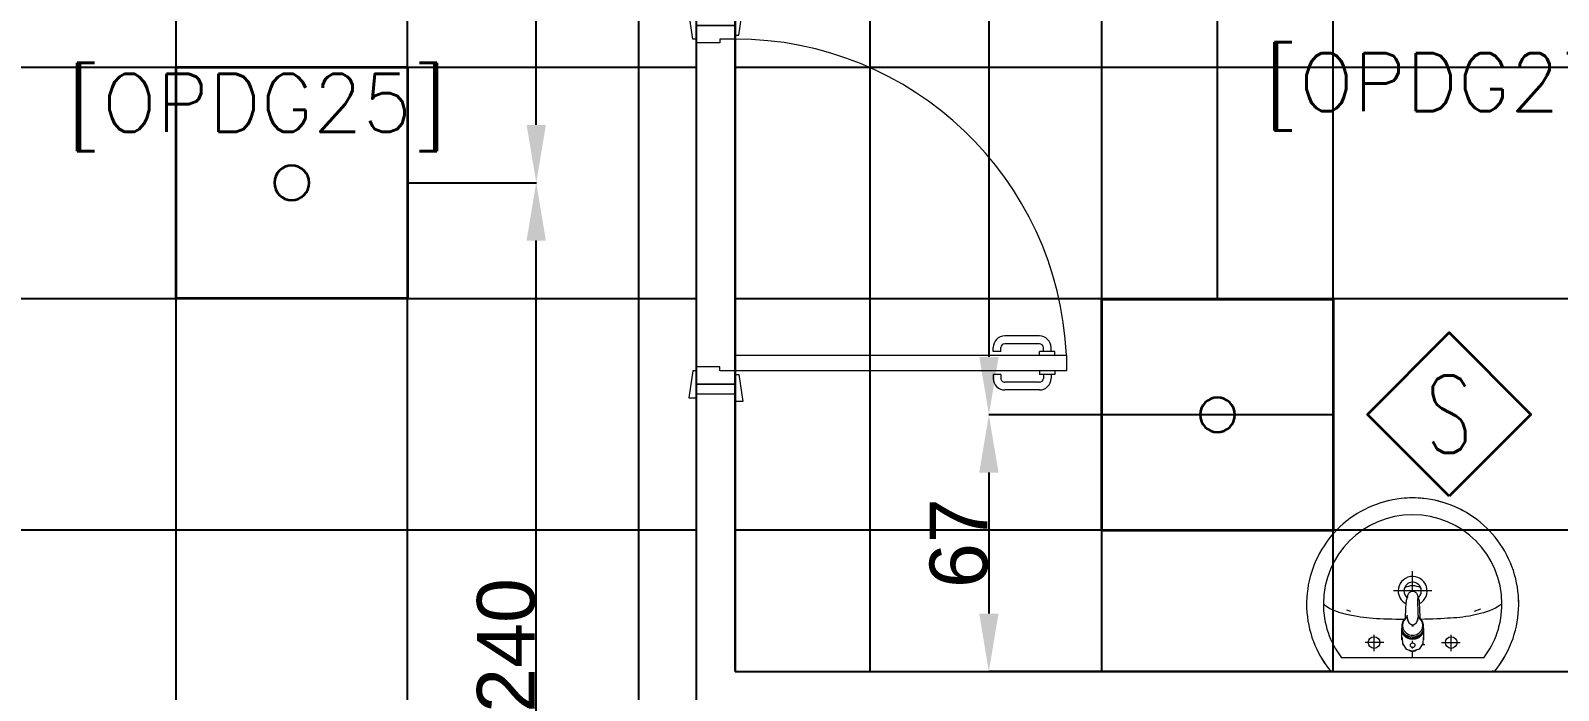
# Model space of a CAD drawing. Header units: inches. Extents: x -12418 to 57169, y -29325 to 19878.
# Drawn here: x 29623 to 33584, y -7017 to -5305 of the extents above; entities that cross this region are included whole.
import ezdxf
from ezdxf.enums import TextEntityAlignment as Align

# ---------------------------------------------------------------- set-up
doc = ezdxf.new("R2010")
doc.units = ezdxf.units.IN
doc.header["$LTSCALE"] = 25
doc.header["$MEASUREMENT"] = 0
doc.header["$PDMODE"] = 3
doc.layers.get('0').update_dxf_attribs({"color": 8})
doc.layers.get('Defpoints').update_dxf_attribs({"color": 8})
for name, color, linetype, lineweight in [('00-Ground Floor$0$72_EGR_BASE_TEXT', 252, 'Continuous', 5), ('00-Ground Floor$0$LOADING', 253, 'Continuous', 5), ('00-Ground Floor$0$P-SANR-FIXT', 6, 'Continuous', 18), ('00-Ground Floor$0$P-SANR-FIXT-1', 6, 'Continuous', 13), ('00-Ground Floor$0$Walls', 251, 'Continuous', 5), ('00-Ground Floor$0$Wooden Joinery', 251, 'Continuous', 5), ('E-DIM', 6, 'Continuous', 18), ('E-LITE-CIRC-NUMB', 6, 'Continuous', 25), ('E-LITE-CLNG', 150, 'Continuous', 35), ('E-LITE-CTRL', 6, 'Continuous', 25), ('F-ALRM-CLNG @ 100', 33, 'Continuous', 35)]:
    doc.layers.add(name, color=color, linetype=linetype, lineweight=lineweight)
doc.layers.add('00-Ground Floor$0$False Ceiling', color=251, linetype='Continuous')
doc.styles.add('00-Ground Floor$0$SIMPLEX', font='SIMPLEX.shx', dxfattribs={"height": 150})
doc.styles.add('DC_Simplex', font='SIMPLEX.shx', dxfattribs={"width": 0.7})
doc.styles.get("Standard").update_dxf_attribs({"font": 'arial.ttf'})
doc.dimstyles.get("Standard").update_dxf_attribs({"dimtxt": 150, "dimasz": 150, "dimexe": 0.18, "dimexo": 0.0625, "dimgap": 1, "dimtad": 1, "dimdec": 0, "dimlfac": 0.1, "dimzin": 0, "dimdsep": 46, "dimtxsty": 'Standard', "dimcen": 0.09, "dimclrd": 256, "dimclrt": 7, "dimadec": 0, "dimazin": 0, "dimtfac": 1, "dimtdec": 0, "dimtofl": 0, "dimtmove": 0, "dimatfit": 3, "dimfxl": 1, "dimtolj": 1, "dimtzin": 0, "dimarcsym": 0})

# ---------------------------------------------------------------- blocks, each defined once
blk = doc.blocks.new('00-Ground Floor$0$A$C72370EFE')
at = {"layer": '00-Ground Floor$0$Wooden Joinery'}
for p, q in [((-0.01, -0.03), (-0.01, -0.07)), ((0, -0.03), (-0.01, -0.03)), ((0.04, -0.03), (0.05, -0.03)), ((0.05, -0.03), (0.05, -0.07)), ((-0.05, -0.07), (-0.05, -0.16)), ((-0.03, -0.07), (-0.03, -0.16)), ((-0.01, -0.04), (-0.02, -0.04)), ((-0.01, -0.06), (-0.02, -0.06)), ((0, -0.07), (-0.01, -0.07)), ((0.04, -0.07), (0.05, -0.07)), ((0.05, -0.04), (0.06, -0.04)), ((0.05, -0.06), (0.06, -0.06)), ((0.07, -0.07), (0.07, -0.16)), ((0.09, -0.07), (0.09, -0.16)), ((-0.01, -0.17), (-0.02, -0.17)), ((-0.01, -0.19), (-0.02, -0.19)), ((-0.01, -0.17), (-0.01, -0.19)), ((0.05, -0.17), (0.06, -0.17)), ((0.05, -0.17), (0.05, -0.19)), ((0.05, -0.19), (0.06, -0.19))]:
    blk.add_line(p, q, dxfattribs=at)
for centre, radius, start, end in [((-0.02, -0.07), 0.03, 90, 180), ((-0.02, -0.07), 0.01, 90, 180), ((0.06, -0.07), 0.03, 0, 90), ((0.06, -0.07), 0.01, 0, 90), ((-0.02, -0.16), 0.03, 180, 270), ((-0.02, -0.16), 0.01, 180, 270), ((0.06, -0.16), 0.01, 270, 0), ((0.06, -0.16), 0.03, 270, 0)]:
    blk.add_arc(centre, radius, start, end, dxfattribs=at)
blk = doc.blocks.new('00-Ground Floor$0$A$C5DAD61B4')
at = {"layer": '00-Ground Floor$0$Wooden Joinery'}
for points in [[(80, 959.1), (80, 969.1), (10, 979.1), (10, 959.1)], [(940, 959.1), (940, 969.1), (1010, 979.1), (1010, 959.1)], [(70, 859.1), (70, 849.1), (0, 839.1), (0, 859.1)], [(120, 859.1), (120, 0), (80, 0), (80, 859.1)], [(950, 859.1), (950, 849.1), (1020, 839.1), (1020, 859.1)]]:
    blk.add_lwpolyline(points, close=True, dxfattribs=at)
for points in [[(45, 859.1), (45, 959.1), (20, 959.1), (20, 859.1), (45, 859.1)], [(45, 859.1), (80, 859.1), (80, 899.1), (90, 899.1), (90, 959.1), (45, 959.1), (45, 859.1)], [(975, 859.1), (940, 859.1), (940, 899.1), (930, 899.1), (930, 959.1), (975, 959.1), (975, 859.1)], [(975, 859.1), (975, 959.1), (1000, 959.1), (1000, 859.1), (975, 859.1)]]:
    blk.add_lwpolyline(points, dxfattribs=at)
blk.add_arc((80, 859.1), 860, 272.666, 0, dxfattribs=at)
at = {"layer": '00-Ground Floor$0$Wooden Joinery', "xscale": 999.9999999998854, "yscale": 999.9999999998854, "zscale": 999.9999999998854, "rotation": 180}
blk.add_blockref('00-Ground Floor$0$A$C72370EFE', (120, 0), dxfattribs=at)
blk = doc.blocks.new('00-Ground Floor$0$FP_138-161_A_00_GFL_-0_080_Einreichung_Grundrisse_100')
at = {"layer": '00-Ground Floor$0$P-SANR-FIXT'}
blk.add_line((-0.0044, -0.0019), (-0.0045, -0.0021), dxfattribs=at)
at = {"layer": '00-Ground Floor$0$P-SANR-FIXT', "flags": 128}
blk.add_lwpolyline([(-0.0057, -0.0037), (-0.0058, -0.0039), (-0.006, -0.004)], dxfattribs=at)
blk = doc.blocks.new('00-Ground Floor$0$FP_139-161_A_00_GFL_-0_080_Einreichung_Grundrisse_100')
at = {"layer": '00-Ground Floor$0$P-SANR-FIXT'}
blk.add_line((0.0045, -0.0022), (0.0044, -0.002), dxfattribs=at)
at = {"layer": '00-Ground Floor$0$P-SANR-FIXT', "flags": 128}
blk.add_lwpolyline([(0.006, -0.004), (0.0059, -0.0039), (0.0057, -0.0038)], dxfattribs=at)
blk = doc.blocks.new('00-Ground Floor$0$IS_Ceraplus_B8204_BIM_BG _1_ - B8204AA - CERAPLUS single lever basin mixer with pop-up waste-V137-161_A_00_GFL_-0_080_Einreichung_Grundrisse_100')
at = {"layer": '00-Ground Floor$0$P-SANR-FIXT-1'}
h = blk.add_hatch(dxfattribs=at)
h.set_pattern_fill('FP_26', color=256, style=0, pattern_type=2)
h.set_pattern_definition([(225, (0.009, 0), (0.010607, -0.010607), []), (315, (0.009, 0), (0.010607, 0.010607), [])])
h.paths.add_polyline_path([(0.0056, -0.002), (0.0058, -0.0024), (0.0058, -0.0021)])
h.paths.add_polyline_path([(0.007, -0.0039), (0.0088, -0.0045), (0.0084, -0.0043)])
at = {"layer": '00-Ground Floor$0$LOADING'}
for p, q in [((-0.028, 0), (-0.028, -0.0281)), ((-0.0274, -0.0337), (-0.0271, -0.0392)), ((-0.0262, -0.0282), (-0.0263, -0.0287)), ((0.0263, -0.0287), (0.0262, -0.0282)), ((0.0262, -0.0293), (0.0263, -0.0287)), ((0.0271, -0.0392), (0.0274, -0.0337)), ((0.028, -0.0281), (0.028, 0)), ((-0.0137, -0.0512), (-0.0129, -0.0517)), ((0.0124, -0.052), (0.0133, -0.0515)), ((0.014, -0.0647), (0.0133, -0.1077)), ((0.0185, -0.0618), (0.019, -0.0539)), ((0.019, -0.0539), (0.0188, -0.0561))]:
    blk.add_line(p, q, dxfattribs=at)
at = {"layer": '00-Ground Floor$0$LOADING', "flags": 128}
for points in [[(-0.0272, -0.0069), (-0.0266, 0.009), (-0.0165, 0.0236), (0, 0.0291)], [(0.0272, -0.0069), (0.0266, 0.009), (0.0165, 0.0236), (0, 0.0291)], [(-0.0271, -0.0393), (-0.027, -0.0403), (-0.0269, -0.0414), (-0.0267, -0.0424), (-0.0265, -0.0434), (-0.0262, -0.0444), (-0.0259, -0.0454), (-0.0255, -0.0464), (-0.0252, -0.0474), (-0.0247, -0.0484), (-0.0243, -0.0493), (-0.0238, -0.0502), (-0.0232, -0.0511), (-0.0226, -0.052), (-0.022, -0.0529), (-0.0214, -0.0537), (-0.0207, -0.0545), (-0.0199, -0.0553), (-0.0192, -0.0561), (-0.0184, -0.0568), (-0.0176, -0.0575), (-0.0173, -0.0577)], [(-0.0176, -0.0568), (-0.0224, -0.0513), (-0.0254, -0.0448), (-0.0264, -0.0376), (-0.0253, -0.0305), (-0.0222, -0.024), (-0.0172, -0.0186), (-0.0109, -0.0147), (-0.0037, -0.0127), (0.0037, -0.0127), (0.0109, -0.0147), (0.0172, -0.0186), (0.0222, -0.024), (0.0253, -0.0305), (0.0264, -0.0376), (0.0254, -0.0448), (0.0224, -0.0513), (0.0176, -0.0568)], [(0.0173, -0.0577), (0.0181, -0.057), (0.0189, -0.0563), (0.0197, -0.0556), (0.0204, -0.0548), (0.0211, -0.054), (0.0218, -0.0532), (0.0224, -0.0523), (0.023, -0.0514), (0.0236, -0.0505), (0.0241, -0.0496), (0.0246, -0.0487), (0.025, -0.0477), (0.0254, -0.0467), (0.0258, -0.0458), (0.0261, -0.0448), (0.0264, -0.0437), (0.0266, -0.0427), (0.0268, -0.0417), (0.027, -0.0407), (0.0271, -0.0396), (0.0271, -0.0393)], [(-0.019, -0.0539), (-0.0185, -0.0615), (-0.0185, -0.0618)], [(-0.0181, -0.0728), (-0.0177, -0.083), (-0.0172, -0.0938)], [(-0.0162, -0.0579), (-0.0156, -0.058), (-0.0151, -0.0581), (-0.0146, -0.0583), (-0.0142, -0.0586), (-0.0139, -0.0588), (-0.0138, -0.0591)], [(-0.0138, -0.0591), (-0.0139, -0.0612), (-0.014, -0.0633)], [(0.0138, -0.0591), (0.0139, -0.0588), (0.0142, -0.0586), (0.0146, -0.0583), (0.0151, -0.0581), (0.0156, -0.058), (0.0162, -0.0579)], [(0.014, -0.0633), (0.0139, -0.0612), (0.0138, -0.0591)], [(0.0171, -0.0578), (0.0174, -0.0575), (0.0176, -0.0568)], [(0.0172, -0.0938), (0.0177, -0.083), (0.0181, -0.0728)], [(0.0184, -0.0651), (0.0184, -0.0652), (0.0184, -0.0652), (0.0184, -0.0652), (0.0184, -0.0654), (0.0184, -0.0655)], [(-0.0129, -0.1142), (-0.0124, -0.1161), (-0.0118, -0.1179), (-0.0109, -0.1197), (-0.0098, -0.1214), (-0.0084, -0.123), (-0.0067, -0.1244), (-0.0047, -0.1255), (-0.0025, -0.1263), (0, -0.1266)], [(0, -0.1266), (0.0025, -0.1263), (0.0047, -0.1255), (0.0067, -0.1244), (0.0084, -0.123), (0.0098, -0.1214), (0.0109, -0.1197), (0.0118, -0.1179), (0.0124, -0.1161), (0.0129, -0.1142)]]:
    blk.add_lwpolyline(points, dxfattribs=at)
at = {"layer": '00-Ground Floor$0$LOADING'}
for centre, radius, start, end in [((0, 0.0135), 0.00603, 0, 180), ((0, 0.0135), 0.00603, 180, 0), ((-0.009, 0), 0.005, 300, 315), ((0.009, 0), 0.005, 225, 240)]:
    blk.add_arc(centre, radius, start, end, dxfattribs=at)
for centre, major_axis, start_param, end_param in [((0, -0.0281), (-0.028, 0), 4.712389, 6.47291), ((0, -0.0321), (0.0275, 0), 3.141823, 3.202701), ((0, -0.0321), (0.0275, 0), 3.239313, 3.439417), ((0, -0.0281), (0.028, 0), 3.371221, 3.483334), ((0, -0.0287), (0.0267, 0), 1.570796, 3.036556), ((0, -0.0287), (0.0263, 0), 2.625648, 2.791756), ((0, -0.0287), (-0.0263, 0), 4.712389, 5.759587), ((0, -0.0281), (0.028, 0), 6.093357, 7.853982), ((0, -0.0287), (0.0267, 0), 0.105099, 1.570796), ((0, -0.0287), (0.0262, 0), 0.523599, 1.570796), ((0, -0.0287), (0.0262, 0), 0.349919, 0.515945), ((0, -0.0287), (0.0267, 0), 6.059374, 6.108652), ((0, -0.0321), (0.0275, 0), 5.985527, 6.185455), ((0, -0.0281), (0.028, 0), 5.94107, 6.05344), ((0, -0.0321), (0.0275, 0), 6.222066, 6.282955), ((0, -0.0312), (0.0248, 0), 4.111947, 4.191073), ((0, -0.0281), (0.028, 0), 4.202431, 4.259552), ((0, -0.0287), (0.0263, 0), 4.169225, 4.2325), ((0, -0.0281), (0.028, 0), 5.172057, 5.222265)]:
    blk.add_ellipse(centre, major_axis=major_axis, ratio=0.961262, start_param=start_param, end_param=end_param, dxfattribs=at)
for points, knots in [([(-0.0215, -0.0162), (-0.0216, -0.0163), (-0.0219, -0.0167), (-0.0227, -0.0177), (-0.0238, -0.0192), (-0.0249, -0.0211), (-0.0258, -0.0231), (-0.0266, -0.0253), (-0.0273, -0.0282), (-0.0275, -0.0305), (-0.0275, -0.0321)], [0.7859035, 0.7859035, 0.7859035, 0.7859035, 0.7916667, 0.8055556, 0.8333333, 0.8611111, 0.8888889, 0.9166667, 0.9444444, 1, 1, 1, 1]), ([(0.021, -0.0157), (0.0208, -0.0154), (0.0203, -0.0149), (0.0192, -0.0139), (0.0177, -0.0127), (0.0161, -0.0117), (0.0148, -0.0109), (0.0138, -0.0104), (0.0127, -0.0099), (0.0113, -0.0093), (0.0087, -0.0084), (0.0048, -0.0075), (0, -0.0071), (-0.0048, -0.0075), (-0.0087, -0.0084), (-0.0113, -0.0093), (-0.0127, -0.0099), (-0.0138, -0.0104), (-0.0148, -0.0109), (-0.0161, -0.0117), (-0.0177, -0.0127), (-0.0191, -0.0139), (-0.0202, -0.0149), (-0.0208, -0.0154), (-0.021, -0.0157)], [0.2222222, 0.2222222, 0.2222222, 0.2222222, 0.2361111, 0.25, 0.2777778, 0.3055556, 0.3194444, 0.3333333, 0.3472222, 0.3611111, 0.3888889, 0.4444444, 0.5, 0.5555556, 0.6111111, 0.6388889, 0.6527778, 0.6666667, 0.6805556, 0.6944444, 0.7222222, 0.75, 0.7638889, 0.7777778, 0.7777778, 0.7777778, 0.7777778]), ([(0, -0.0378), (-0.0005, -0.038), (-0.0012, -0.0384), (-0.0021, -0.0389), (-0.0028, -0.0393), (-0.0035, -0.0397), (-0.0042, -0.04), (-0.0049, -0.0405), (-0.0055, -0.0409), (-0.0061, -0.0414), (-0.0067, -0.0419), (-0.0072, -0.0424), (-0.0078, -0.0429), (-0.0083, -0.0435), (-0.0088, -0.0441), (-0.0092, -0.0446), (-0.0096, -0.0452), (-0.01, -0.0459), (-0.0103, -0.0466), (-0.0105, -0.0472), (-0.0107, -0.0477), (-0.0108, -0.0481), (-0.0109, -0.0484), (-0.0111, -0.0489), (-0.0114, -0.0497), (-0.0118, -0.0509), (-0.0122, -0.0521), (-0.0124, -0.053), (-0.0126, -0.0537), (-0.0128, -0.0544), (-0.0129, -0.0552), (-0.0131, -0.0559), (-0.0132, -0.0566), (-0.0134, -0.0572), (-0.0136, -0.0581), (-0.0137, -0.0587), (-0.0138, -0.0591)], [0, 0, 0, 0, 0.055556, 0.083333, 0.111111, 0.138889, 0.166667, 0.194444, 0.222222, 0.25, 0.277778, 0.305556, 0.333333, 0.361111, 0.388889, 0.416667, 0.444444, 0.472222, 0.5, 0.527778, 0.541667, 0.555556, 0.569444, 0.583333, 0.611111, 0.666667, 0.722222, 0.75, 0.777778, 0.805556, 0.833333, 0.861111, 0.888889, 0.916667, 0.944444, 1, 1, 1, 1]), ([(0, -0.0357), (-0.0006, -0.0357), (-0.0013, -0.0357), (-0.002, -0.0357), (-0.0022, -0.0357)], [0, 0, 0, 0, 0.1, 0.1298359, 0.1298359, 0.1298359, 0.1298359]), ([(0.0022, -0.0357), (0.002, -0.0357), (0.0013, -0.0357), (0.0006, -0.0357), (0, -0.0357)], [0.8701578, 0.8701578, 0.8701578, 0.8701578, 0.9, 1, 1, 1, 1]), ([(0.0138, -0.0591), (0.0137, -0.0587), (0.0136, -0.0581), (0.0134, -0.0572), (0.0132, -0.0566), (0.0131, -0.0559), (0.0129, -0.0552), (0.0128, -0.0544), (0.0126, -0.0537), (0.0124, -0.053), (0.0122, -0.0521), (0.0118, -0.0509), (0.0114, -0.0497), (0.0111, -0.0489), (0.0109, -0.0484), (0.0108, -0.0481), (0.0107, -0.0477), (0.0105, -0.0472), (0.0103, -0.0466), (0.01, -0.0459), (0.0096, -0.0452), (0.0092, -0.0446), (0.0088, -0.0441), (0.0083, -0.0435), (0.0078, -0.0429), (0.0072, -0.0424), (0.0067, -0.0419), (0.0061, -0.0414), (0.0055, -0.0409), (0.0049, -0.0405), (0.0042, -0.04), (0.0035, -0.0397), (0.0028, -0.0393), (0.0021, -0.0389), (0.0012, -0.0384), (0.0005, -0.038), (0, -0.0378)], [0, 0, 0, 0, 0.055556, 0.083333, 0.111111, 0.138889, 0.166667, 0.194444, 0.222222, 0.25, 0.277778, 0.333333, 0.388889, 0.416667, 0.430556, 0.444444, 0.458333, 0.472222, 0.5, 0.527778, 0.555556, 0.583333, 0.611111, 0.638889, 0.666667, 0.694444, 0.722222, 0.75, 0.777778, 0.805556, 0.833333, 0.861111, 0.888889, 0.916667, 0.944444, 1, 1, 1, 1]), ([(0.0275, -0.0321), (0.0275, -0.0305), (0.0273, -0.0282), (0.0266, -0.0253), (0.0258, -0.0231), (0.0249, -0.0211), (0.0238, -0.0192), (0.0227, -0.0177), (0.0219, -0.0167), (0.0216, -0.0163), (0.0215, -0.0162)], [0, 0, 0, 0, 0.0555556, 0.0833333, 0.1111111, 0.1388889, 0.1666667, 0.1944444, 0.2083333, 0.2142181, 0.2142181, 0.2142181, 0.2142181]), ([(-0.0188, -0.0538), (-0.0188, -0.0547), (-0.0186, -0.0582), (-0.0185, -0.0619), (-0.0184, -0.0646)], [0.6724021, 0.6724021, 0.6724021, 0.6724021, 0.75, 1, 1, 1, 1]), ([(-0.0162, -0.0579), (-0.0162, -0.0578), (-0.0163, -0.0578), (-0.0165, -0.0577), (-0.0166, -0.0575), (-0.0167, -0.0574), (-0.0169, -0.0573), (-0.017, -0.0572), (-0.0172, -0.0571), (-0.0173, -0.057), (-0.0175, -0.0569), (-0.0176, -0.0568)], [0, 0, 0, 0, 0.1, 0.2, 0.3, 0.4, 0.5, 0.6, 0.7, 0.8, 1, 1, 1, 1]), ([(-0.0148, -0.0587), (-0.015, -0.0586), (-0.0159, -0.0583), (-0.0167, -0.058), (-0.0172, -0.0578)], [0.8, 0.8, 0.8, 0.8, 0.85, 1, 1, 1, 1]), ([(0.0141, -0.0613), (0.0141, -0.0611), (0.0143, -0.0608), (0.0145, -0.0604), (0.0148, -0.06), (0.0151, -0.0596), (0.0153, -0.0594), (0.0155, -0.0592), (0.0156, -0.059), (0.0158, -0.0588), (0.016, -0.0587), (0.0163, -0.0585), (0.0165, -0.0583), (0.0166, -0.0582)], [0.3333333, 0.3333333, 0.3333333, 0.3333333, 0.4166667, 0.5, 0.5833333, 0.6666667, 0.7083333, 0.75, 0.7916667, 0.8333333, 0.875, 0.9166667, 1, 1, 1, 1]), ([(0.0176, -0.0568), (0.0175, -0.0569), (0.0173, -0.057), (0.0172, -0.0571), (0.017, -0.0572), (0.0169, -0.0573), (0.0167, -0.0574), (0.0166, -0.0575), (0.0165, -0.0577), (0.0163, -0.0578), (0.0162, -0.0578), (0.0162, -0.0579)], [0, 0, 0, 0, 0.2, 0.3, 0.4, 0.5, 0.6, 0.7, 0.8, 0.9, 1, 1, 1, 1]), ([(0.0184, -0.0646), (0.0185, -0.0619), (0.0186, -0.0582), (0.0188, -0.0547), (0.0188, -0.0538)], [0, 0, 0, 0, 0.25, 0.3275586, 0.3275586, 0.3275586, 0.3275586]), ([(-0.0131, -0.1116), (-0.0132, -0.1115), (-0.0135, -0.1109), (-0.0141, -0.1099), (-0.0147, -0.1086), (-0.0153, -0.1072), (-0.0159, -0.1053), (-0.0167, -0.1021), (-0.0171, -0.0992), (-0.0171, -0.0973)], [0.4856715, 0.4856715, 0.4856715, 0.4856715, 0.5, 0.55, 0.6, 0.65, 0.7, 0.8, 1, 1, 1, 1]), ([(-0.0132, -0.1091), (-0.0132, -0.1096), (-0.0132, -0.1103), (-0.0132, -0.1111), (-0.0132, -0.1115), (-0.0132, -0.1118), (-0.0131, -0.1122), (-0.0131, -0.1125), (-0.0131, -0.1128), (-0.0131, -0.1131), (-0.013, -0.1134), (-0.013, -0.1138), (-0.0129, -0.1141), (-0.0129, -0.1142)], [0.2, 0.2, 0.2, 0.2, 0.4, 0.5, 0.55, 0.6, 0.65, 0.7, 0.75, 0.8, 0.85, 0.9, 1, 1, 1, 1]), ([(0.0129, -0.1142), (0.0129, -0.1141), (0.013, -0.1138), (0.013, -0.1134), (0.0131, -0.1131), (0.0131, -0.1128), (0.0131, -0.1125), (0.0131, -0.1122), (0.0132, -0.1118), (0.0132, -0.1115), (0.0132, -0.1111), (0.0132, -0.1103), (0.0132, -0.1096), (0.0132, -0.1091)], [0, 0, 0, 0, 0.1, 0.15, 0.2, 0.25, 0.3, 0.35, 0.4, 0.45, 0.5, 0.6, 0.8, 0.8, 0.8, 0.8]), ([(0.0131, -0.1116), (0.0133, -0.1113), (0.0137, -0.1106), (0.0142, -0.1096), (0.0147, -0.1084), (0.0153, -0.1072), (0.0159, -0.1053), (0.0167, -0.1021), (0.0171, -0.0992), (0.0171, -0.0973)], [-0.5143371, -0.5143371, -0.5143371, -0.5143371, -0.475, -0.4375, -0.4, -0.35, -0.3, -0.2, 0, 0, 0, 0])]:
    blk.add_open_spline(points, degree=3, knots=knots, dxfattribs=at)
for points in [[(-0.0184, -0.0646), (-0.0183, -0.0659), (-0.0182, -0.0684), (-0.0181, -0.0709), (-0.0181, -0.0721)], [(-0.0172, -0.0578), (-0.0171, -0.0578), (-0.0169, -0.058), (-0.0167, -0.0581), (-0.0166, -0.0582)], [(-0.0162, -0.0579), (-0.0162, -0.0579), (-0.0164, -0.0581), (-0.0165, -0.0582), (-0.0166, -0.0583), (-0.0166, -0.0582), (-0.0166, -0.0582)], [(-0.0166, -0.0582), (-0.0163, -0.0585), (-0.0156, -0.059), (-0.0148, -0.0599), (-0.0142, -0.0609), (-0.0139, -0.0617), (-0.0138, -0.0621)], [(-0.014, -0.0633), (-0.014, -0.0633), (-0.014, -0.0633), (-0.014, -0.0633)], [(-0.014, -0.0646), (-0.014, -0.0644), (-0.014, -0.064), (-0.014, -0.0635), (-0.014, -0.0633)], [(0.014, -0.0633), (0.014, -0.0633), (0.014, -0.0633), (0.014, -0.0633)], [(0.014, -0.0633), (0.014, -0.0635), (0.014, -0.064), (0.014, -0.0644), (0.014, -0.0647)], [(0.0172, -0.0578), (0.0168, -0.0579), (0.0158, -0.0583), (0.0147, -0.0587), (0.0141, -0.059)], [(0.0166, -0.0582), (0.0166, -0.0582), (0.0166, -0.0583), (0.0165, -0.0582), (0.0164, -0.0581), (0.0162, -0.0579), (0.0162, -0.0579)], [(0.0166, -0.0582), (0.0167, -0.0582), (0.0168, -0.0581), (0.0169, -0.058), (0.0169, -0.058)], [(0.0169, -0.058), (0.017, -0.0579), (0.0171, -0.0579), (0.0171, -0.0578)], [(0.0181, -0.0721), (0.0181, -0.0709), (0.0182, -0.0684), (0.0183, -0.0659), (0.0184, -0.0646)], [(-0.0172, -0.0938), (-0.0172, -0.0944), (-0.0172, -0.0956), (-0.0171, -0.0967), (-0.0171, -0.0973)], [(0.0171, -0.0973), (0.0171, -0.0967), (0.0172, -0.0956), (0.0172, -0.0944), (0.0172, -0.0938)]]:
    blk.add_open_spline(points, degree=3, dxfattribs=at)
for name in ['00-Ground Floor$0$FP_138-161_A_00_GFL_-0_080_Einreichung_Grundrisse_100', '00-Ground Floor$0$FP_139-161_A_00_GFL_-0_080_Einreichung_Grundrisse_100']:
    blk.add_blockref(name, (0, 0), dxfattribs=at)
blk = doc.blocks.new('00-Ground Floor$0$_100_WB_KER_REN_55x45x18 - _100_WB_KER_REN_55x45x18-V63-161_A_00_GFL_-0_080_Einreichung_Grundrisse_100')
at = {"layer": '00-Ground Floor$0$LOADING'}
for p, q in [((-0.2075, 0.225), (-0.2075, 0.2227)), ((0.2074, 0.225), (-0.2074, 0.225)), ((0.2075, 0.2227), (0.2075, 0.225)), ((-0.1855, 0.1899), (0.1855, 0.1899)), ((-0.1, 0.172), (-0.1, 0.1303)), ((0, 0.1899), (0, 0.1724)), ((0, 0.1656), (0, 0.1628)), ((0.1, 0.172), (0.1, 0.1303)), ((-0.0744, 0.15), (-0.1234, 0.15)), ((-0.0259, 0.155), (-0.0315, 0.155)), ((0, 0.1509), (0, 0.1454)), ((0, 0.1422), (0, 0.1399)), ((0.026, 0.155), (0.0248, 0.155)), ((0.0744, 0.15), (0.1234, 0.15)), ((-0.1763, 0.0637), (-0.1598, 0.0692)), ((0.1605, 0.0691), (0.1707, 0.0656)), ((-0.05, 0.0161), (0.05, 0.0161)), ((0, 0.0168), (0, -0.0348))]:
    blk.add_line(p, q, dxfattribs=at)
at = {"layer": '00-Ground Floor$0$LOADING', "flags": 128}
for points in [[(-0.2121, 0.225), (-0.219, 0.2164), (-0.2254, 0.2075), (-0.2316, 0.1983), (-0.2373, 0.189), (-0.2427, 0.1794), (-0.2476, 0.1696), (-0.2522, 0.1596), (-0.2564, 0.1494), (-0.2602, 0.1391), (-0.2635, 0.1286), (-0.2665, 0.118), (-0.269, 0.1073), (-0.271, 0.0965), (-0.2727, 0.0856), (-0.2739, 0.0747), (-0.2747, 0.0637), (-0.275, 0.0527), (-0.275, 0.05)], [(0.275, 0.05), (0.2748, 0.061), (0.2741, 0.072), (0.273, 0.0829), (0.2715, 0.0938), (0.2695, 0.1046), (0.2671, 0.1154), (0.2643, 0.126), (0.261, 0.1365), (0.2574, 0.1469), (0.2533, 0.1571), (0.2488, 0.1671), (0.2439, 0.177), (0.2387, 0.1866), (0.233, 0.1961), (0.227, 0.2053), (0.2206, 0.2142), (0.2138, 0.2229), (0.2121, 0.225)], [(-0.275, 0.05), (-0.2748, 0.039), (-0.2741, 0.028), (-0.273, 0.0171), (-0.2715, 0.0062), (-0.2695, -0.0046), (-0.2671, -0.0154), (-0.2643, -0.026), (-0.261, -0.0365), (-0.2574, -0.0469), (-0.2533, -0.0571), (-0.2488, -0.0671), (-0.2439, -0.077), (-0.2387, -0.0866), (-0.233, -0.0961), (-0.227, -0.1053), (-0.2206, -0.1142), (-0.2138, -0.1229), (-0.2067, -0.1313), (-0.1993, -0.1395), (-0.1916, -0.1473), (-0.1836, -0.1548), (-0.1752, -0.162), (-0.1666, -0.1688), (-0.1577, -0.1753), (-0.1486, -0.1814), (-0.1392, -0.1872), (-0.1296, -0.1925), (-0.1198, -0.1975), (-0.1098, -0.2021), (-0.0996, -0.2063), (-0.0893, -0.2101), (-0.0788, -0.2135), (-0.0682, -0.2164), (-0.0575, -0.2189), (-0.0467, -0.221), (-0.0359, -0.2227), (-0.0249, -0.2239), (-0.014, -0.2246), (-0.003, -0.225), (0.008, -0.2249), (0.019, -0.2243), (0.03, -0.2234), (0.0409, -0.2219), (0.0517, -0.2201), (0.0625, -0.2178), (0.0731, -0.2151), (0.0837, -0.212), (0.0941, -0.2084), (0.1043, -0.2044), (0.1144, -0.2001), (0.1243, -0.1953), (0.1341, -0.1901), (0.1436, -0.1846), (0.1528, -0.1786), (0.1618, -0.1723), (0.1706, -0.1657), (0.1791, -0.1587), (0.1873, -0.1514), (0.1952, -0.1437), (0.2028, -0.1358), (0.21, -0.1275), (0.217, -0.119), (0.2236, -0.1101), (0.2298, -0.1011), (0.2356, -0.0918), (0.2411, -0.0822), (0.2462, -0.0725), (0.2509, -0.0625), (0.2552, -0.0524), (0.2591, -0.0421), (0.2626, -0.0317), (0.2656, -0.0211), (0.2683, -0.0104), (0.2705, 0.0003), (0.2722, 0.0112), (0.2736, 0.0221), (0.2745, 0.0331), (0.2749, 0.0441), (0.275, 0.05)]]:
    blk.add_lwpolyline(points, dxfattribs=at)
at = {"layer": '00-Ground Floor$0$LOADING'}
for centre in [(-0.1, 0.15), (0.1, 0.15)]:
    blk.add_circle(centre, 0.015, dxfattribs=at)
for centre, radius, start, end in [((0, 0.05), 0.275, 145.9324, 150.3591), ((0, 0.05), 0.275, 140.4788, 141.2381), ((0, 0.05), 0.275, 38.7619, 39.5212), ((0, 0.05), 0.275, 29.6409, 34.0676), ((0, 0.05), 0.2315, 142.8209, 180), ((0, 0.155), 0.0175, 54.0899, 125.9101), ((0, 0.155), 0.0175, 68.869, 83.8798), ((0, 0.05), 0.2315, 0, 37.1791), ((0, 0.155), 0.0175, 251.9463, 258.2346), ((0, 0.05), 0.275, 180, 183.6225), ((0, 0.05), 0.2315, 180, 0), ((0, 0.0161), 0.0375, 117.1305, 0), ((0, 0.0161), 0.0375, 0, 61.4146), ((0, 0.0161), 0.0225, 129.5025, 0), ((0, 0.0161), 0.0225, 180, 193.3417), ((0, 0.0161), 0.0225, 197.0466, 201.508), ((0, 0.0161), 0.0225, 156.725, 162.0134), ((0, 0.05), 0.047, 243.4433, 296.5567), ((0, 0.0161), 0.0225, 138.0808, 143.3939), ((0, 0.0161), 0.0225, 0, 51.4286), ((0, 0.0161), 0.0225, 36.616, 41.9265), ((0, 0.0161), 0.0225, 17.9887, 23.276), ((0, 0.0161), 0.0225, 338.492, 342.9534), ((0, 0.0161), 0.0225, 346.6583, 0), ((0, 0.05), 0.275, 307.6689, 312), ((0, 0.05), 0.275, 240, 245.6589), ((0, 0.05), 0.275, 252, 257.5535), ((0, 0.05), 0.275, 264, 276), ((0, 0.05), 0.275, 282.9241, 288)]:
    blk.add_arc(centre, radius, start, end, dxfattribs=at)
for points, knots in [([(-0.2074, 0.225), (-0.2078, 0.225), (-0.2086, 0.225), (-0.2095, 0.225), (-0.2102, 0.225), (-0.2106, 0.225), (-0.2109, 0.225), (-0.2111, 0.225), (-0.2114, 0.225), (-0.2116, 0.225), (-0.2118, 0.225), (-0.2119, 0.225), (-0.2119, 0.225)], [-1, -1, -1, -1, -0.8333333, -0.6666667, -0.5833333, -0.5, -0.4583333, -0.4166667, -0.3333333, -0.2916667, -0.25, -0.1666667, -0.1666667, -0.1666667, -0.1666667]), ([(0.2119, 0.225), (0.2119, 0.225), (0.2118, 0.225), (0.2116, 0.225), (0.2114, 0.225), (0.2111, 0.225), (0.2109, 0.225), (0.2106, 0.225), (0.2102, 0.225), (0.2095, 0.225), (0.2086, 0.225), (0.2078, 0.225), (0.2074, 0.225)], [-0.8333333, -0.8333333, -0.8333333, -0.8333333, -0.75, -0.7083333, -0.6666667, -0.5833333, -0.5416667, -0.5, -0.4166667, -0.3333333, -0.1666667, 0, 0, 0, 0]), ([(-0.0037, 0.1721), (-0.0046, 0.1719), (-0.0064, 0.1714), (-0.0081, 0.1705), (-0.009, 0.17)], [0.5653198, 0.5653198, 0.5653198, 0.5653198, 0.6111111, 0.6666667, 0.6666667, 0.6666667, 0.6666667]), ([(0.009, 0.17), (0.0086, 0.1703), (0.0077, 0.1708), (0.0059, 0.1715), (0.0046, 0.1719), (0.0037, 0.1721)], [0.3333333, 0.3333333, 0.3333333, 0.3333333, 0.3611111, 0.3888889, 0.4346482, 0.4346482, 0.4346482, 0.4346482]), ([(-0.2294, 0.0509), (-0.2103, 0.066), (-0.1431, 0.0839), (-0.1084, 0.0863), (-0.0496, 0.0893), (-0.0206, 0.0899)], [0.0392191, 0.0392191, 0.0392191, 0.0392191, 0.1715289, 0.4228457, 0.6475389, 0.6475389, 0.6475389, 0.6475389]), ([(0.0209, 0.0903), (0.0512, 0.0901), (0.1113, 0.0879), (0.1514, 0.0828), (0.2115, 0.0665), (0.2292, 0.052)], [0.7533082, 0.7533082, 0.7533082, 0.7533082, 0.9865548, 1.235629, 1.3638988, 1.3638988, 1.3638988, 1.3638988]), ([(-0.0141, 0.0337), (-0.0162, 0.0319), (-0.0207, 0.0267), (-0.0225, 0.02), (-0.0225, 0.0161)], [0.7144203, 0.7144203, 0.7144203, 0.7144203, 0.8333333, 1, 1, 1, 1]), ([(0.0225, 0.0161), (0.0225, 0.0187), (0.0216, 0.0239), (0.0182, 0.0298), (0.0152, 0.0327), (0.0141, 0.0337)], [0, 0, 0, 0, 0.1111111, 0.2222222, 0.285568, 0.285568, 0.285568, 0.285568])]:
    blk.add_open_spline(points, degree=3, knots=knots, dxfattribs=at)
for points in [[(-0.2075, 0.2227), (-0.2075, 0.2231), (-0.2075, 0.2235), (-0.2075, 0.2239)], [(0.2075, 0.2239), (0.2075, 0.2235), (0.2075, 0.2231), (0.2075, 0.2227)], [(-0.1852, 0.1899), (-0.1853, 0.1899), (-0.1854, 0.1899), (-0.1855, 0.1899)], [(-0.0009, 0.1725), (-0.0013, 0.1725), (-0.0018, 0.1724), (-0.0022, 0.1724)], [(0.0022, 0.1724), (0.0018, 0.1724), (0.0013, 0.1725), (0.0009, 0.1725)], [(0.1855, 0.1899), (0.1854, 0.1899), (0.1853, 0.1899), (0.1852, 0.1899)], [(-0.0225, 0.0161), (-0.0225, 0.0147), (-0.0222, 0.012), (-0.0215, 0.0093), (-0.021, 0.008)], [(0.021, 0.008), (0.0215, 0.0093), (0.0222, 0.012), (0.0225, 0.0147), (0.0225, 0.0161)]]:
    blk.add_open_spline(points, degree=3, dxfattribs=at)
at = {"layer": '00-Ground Floor$0$LOADING', "xscale": -1, "rotation": 5.088887490341627e-12}
blk.add_blockref('00-Ground Floor$0$IS_Ceraplus_B8204_BIM_BG _1_ - B8204AA - CERAPLUS single lever basin mixer with pop-up waste-V137-161_A_00_GFL_-0_080_Einreichung_Grundrisse_100', (0, 0.1434), dxfattribs=at)
blk = doc.blocks.new('00-Ground Floor$0$A$Ce9e1c4c3')
at = {"layer": '00-Ground Floor$0$False Ceiling', "color": 254}
for p, q in [((-68550.5, -2847.4, 0), (-68550.5, -6967.4, 0)), ((-68650.5, -13467.4, 0), (-68650.5, -2875.8, 0)), ((-68550.5, -6967.4, 0), (-64050.5, -6967.4, 0))]:
    blk.add_line(p, q, dxfattribs=at)
at = {"layer": '00-Ground Floor$0$False Ceiling', "color": 254, "linetype": 'Continuous'}
for p, q in [((-68200, -6967.4), (-68200, -2847.4)), ((-67600, -6967.4), (-67600, -2847.4)), ((-67000, -6967.4), (-67000, -2847.4)), ((-70000, -13467.4), (-70000, -2875.8)), ((-69400, -13467.4), (-69400, -2875.8)), ((-68800, -13467.4), (-68800, -2875.8)), ((-76050.5, -5400), (-68650.5, -5400)), ((-68550.5, -5400), (-64050.5, -5400)), ((-76050.5, -6000), (-68650.5, -6000)), ((-68550.5, -6000), (-64050.5, -6000)), ((-70450.5, -6600), (-68650.5, -6600)), ((-68550.5, -6600), (-64050.5, -6600))]:
    blk.add_line(p, q, dxfattribs=at)
blk = doc.blocks.new('00-Ground Floor')
at = {"layer": '00-Ground Floor$0$Walls'}
for p, q in [((31349.5, -6247.4, 0), (31449.5, -6247.4, 0)), ((31349.5, -8867.4, 0), (31349.5, -6247.4, 0)), ((31449.5, -6967.4, 0), (31449.5, -6247.4, 0)), ((35949.5, -6967.4, 0), (31449.5, -6967.4, 0))]:
    blk.add_line(p, q, dxfattribs=at)
at = {"layer": '00-Ground Floor$0$False Ceiling', "color": 254}
blk.add_blockref('00-Ground Floor$0$A$Ce9e1c4c3', (100000, 0), dxfattribs=at)
at = {"layer": '00-Ground Floor$0$LOADING', "xscale": 1000, "yscale": 1000, "zscale": 1000, "rotation": 180}
blk.add_blockref('00-Ground Floor$0$_100_WB_KER_REN_55x45x18 - _100_WB_KER_REN_55x45x18-V63-161_A_00_GFL_-0_080_Einreichung_Grundrisse_100', (33206.1, -6742.4, 0), dxfattribs=at)
at = {"layer": '00-Ground Floor$0$Wooden Joinery', "rotation": 89.99999999999999}
blk.add_blockref('00-Ground Floor$0$A$C5DAD61B4', (32308.6, -6267.4, 0), dxfattribs=at)
at = {"layer": '00-Ground Floor$0$72_EGR_BASE_TEXT', "char_height": 150, "attachment_point": 2, "style": '00-Ground Floor$0$SIMPLEX'}
for s, insert in [('[OPDG27]', (33313.7, -5364.1, 0)), ('[OPDG25]', (30210.2, -5417.8, 0))]:
    blk.add_mtext(s, dxfattribs=dict(at, insert=insert))
blk = doc.blocks.new('*U13')
blk.add_lwpolyline([(-300, 300), (-300, -300), (300, -300), (300, 300)], close=True)
blk.add_circle((0, 0), 45)
at = {"layer": 'E-LITE-CIRC-NUMB', "style": 'DC_Simplex', "width": 0.7, "flags": 8}
blk.add_attdef('CIRCUIT', text='', height=200, rotation=0, dxfattribs=at).set_placement((-473.9, 300), align=Align.RIGHT)
at = {"layer": 'E-LITE-CTRL', "style": 'DC_Simplex', "width": 0.7, "flags": 8}
blk.add_attdef('CONTROL', (1118.9, -935), '', height=200, rotation=360, dxfattribs=at)
blk = doc.blocks.new('A$C5CF53093')
blk.add_lwpolyline([(0, -212.1), (-212.1, 0), (0, 212.1), (212.1, 0)], close=True)
blk = doc.blocks.new('*U207')
at = {"xscale": 0.01, "yscale": 0.01, "zscale": 0.01}
blk.add_blockref('A$C5CF53093', (0.007, -0.007), dxfattribs=at)
at = {"color": 6, "style": 'DC_Simplex', "width": 0.7, "flags": 8}
blk.add_attdef('TYPE', text='', height=2, rotation=360, dxfattribs=at).set_placement((0, 0), align=Align.MIDDLE_CENTER)
blk = doc.blocks.new('*D308')
at = {"layer": 'Defpoints', "color": 0, "transparency": 16777216}
for p in [(30600, -5700), (30933.9, -5700), (30600, -8100)]:
    blk.add_point(p, dxfattribs=at)
at = {"layer": 'E-DIM', "color": 0, "lineweight": -2, "transparency": 16777216}
for p, q in [((30600.1, -5700), (30934, -5700)), ((30600.1, -8100), (30934, -8100))]:
    blk.add_line(p, q, dxfattribs=at)
at = {"layer": 'E-DIM', "lineweight": -2, "transparency": 16777216}
blk.add_line((30933.9, -7950), (30933.9, -5850), dxfattribs=at)
at = {"layer": 'E-DIM', "transparency": 16777216}
for points in [[(30908.9, -5850), (30958.9, -5850), (30933.9, -5700)], [(30908.9, -7950), (30958.9, -7950), (30933.9, -8100)]]:
    blk.add_solid(points, dxfattribs=at)
at = {"layer": 'E-DIM', "color": 7, "transparency": 16777216, "insert": (30856.3, -6900), "char_height": 150, "attachment_point": 5, "rotation": 90}
blk.add_mtext('\\A1;240', dxfattribs=at)
blk = doc.blocks.new('*D309')
at = {"layer": 'Defpoints', "color": 0, "transparency": 16777216}
for p in [(30600, -3300), (30934, -3300), (30600, -5700)]:
    blk.add_point(p, dxfattribs=at)
at = {"layer": 'E-DIM', "color": 0, "lineweight": -2, "transparency": 16777216}
for p, q in [((30600.1, -3300), (30934.2, -3300)), ((30600.1, -5700), (30934.2, -5700))]:
    blk.add_line(p, q, dxfattribs=at)
at = {"layer": 'E-DIM', "lineweight": -2, "transparency": 16777216}
blk.add_line((30934, -5550), (30934, -3450), dxfattribs=at)
at = {"layer": 'E-DIM', "transparency": 16777216}
for points in [[(30909, -3450), (30959, -3450), (30934, -3300)], [(30909, -5550), (30959, -5550), (30934, -5700)]]:
    blk.add_solid(points, dxfattribs=at)
at = {"layer": 'E-DIM', "color": 7, "transparency": 16777216, "insert": (30856.5, -4500), "char_height": 150, "attachment_point": 5, "rotation": 90}
blk.add_mtext('\\A1;240', dxfattribs=at)
blk = doc.blocks.new('*D316')
at = {"layer": 'Defpoints', "color": 0, "transparency": 16777216}
for p in [(32400, -3901.6), (32107.6, -6301.6), (32400, -6301.6)]:
    blk.add_point(p, dxfattribs=at)
at = {"layer": 'E-DIM', "color": 0, "lineweight": -2, "transparency": 16777216}
for p, q in [((32399.9, -3901.6), (32107.4, -3901.6)), ((32399.9, -6301.6), (32107.4, -6301.6))]:
    blk.add_line(p, q, dxfattribs=at)
at = {"layer": 'E-DIM', "lineweight": -2, "transparency": 16777216}
blk.add_line((32107.6, -4051.6), (32107.6, -6151.6), dxfattribs=at)
at = {"layer": 'E-DIM', "transparency": 16777216}
for points in [[(32082.6, -4051.6), (32132.6, -4051.6), (32107.6, -3901.6)], [(32082.6, -6151.6), (32132.6, -6151.6), (32107.6, -6301.6)]]:
    blk.add_solid(points, dxfattribs=at)
at = {"layer": 'E-DIM', "color": 7, "transparency": 16777216, "insert": (32030, -5101.6), "char_height": 150, "attachment_point": 5, "rotation": 90}
blk.add_mtext('\\A1;240', dxfattribs=at)
blk = doc.blocks.new('*D322')
at = {"layer": 'Defpoints', "color": 0, "transparency": 16777216}
for p in [(33000, -6301.6), (32107.4, -6967.4), (33000, -6967.4, 0)]:
    blk.add_point(p, dxfattribs=at)
at = {"layer": 'E-DIM', "color": 0, "lineweight": -2, "transparency": 16777216}
for p, q in [((32999.9, -6301.6), (32107.2, -6301.6)), ((32999.9, -6967.4), (32107.2, -6967.4))]:
    blk.add_line(p, q, dxfattribs=at)
at = {"layer": 'E-DIM', "lineweight": -2, "transparency": 16777216}
blk.add_line((32107.4, -6451.6), (32107.4, -6817.4), dxfattribs=at)
at = {"layer": 'E-DIM', "transparency": 16777216}
for points in [[(32082.4, -6451.6), (32132.4, -6451.6), (32107.4, -6301.6)], [(32082.4, -6817.4), (32132.4, -6817.4), (32107.4, -6967.4)]]:
    blk.add_solid(points, dxfattribs=at)
at = {"layer": 'E-DIM', "color": 7, "transparency": 16777216, "insert": (32029.8, -6634.5), "char_height": 150, "attachment_point": 5, "rotation": 90}
blk.add_mtext('\\A1;67', dxfattribs=at)
blk = doc.blocks.new('*D323')
at = {"layer": 'Defpoints', "color": 0, "transparency": 16777216}
for p in [(31449.5, -3261), (32700, -6001.6), (31449.5, -6967.4, 0)]:
    blk.add_point(p, dxfattribs=at)
at = {"layer": 'E-DIM', "color": 0, "lineweight": -2, "transparency": 16777216}
for p, q in [((31449.5, -6967.4), (31449.5, -3260.9)), ((32700, -6001.6), (32700, -3260.9))]:
    blk.add_line(p, q, dxfattribs=at)
at = {"layer": 'E-DIM', "lineweight": -2, "transparency": 16777216}
blk.add_line((32550, -3261), (31599.5, -3261), dxfattribs=at)
at = {"layer": 'E-DIM', "transparency": 16777216}
for points in [[(31599.5, -3236), (31599.5, -3286), (31449.5, -3261)], [(32550, -3236), (32550, -3286), (32700, -3261)]]:
    blk.add_solid(points, dxfattribs=at)
at = {"layer": 'E-DIM', "color": 7, "transparency": 16777216, "insert": (32074.8, -3183.5), "char_height": 150, "attachment_point": 5}
blk.add_mtext('\\A1;125', dxfattribs=at)

msp = doc.modelspace()

# ---------------------------------------------------------------- block references
msp.add_blockref('00-Ground Floor', (0, 0))
at = {"layer": 'E-LITE-CLNG', "xscale": -1}
for p in [(30300, -5700), (32700, -6301.6)]:
    msp.add_blockref('*U13', p, dxfattribs=at)
at = {"layer": 'F-ALRM-CLNG @ 100', "xscale": 100, "yscale": 100, "zscale": 100}
msp.add_blockref('*U207', (33300, -6300), dxfattribs=at).add_auto_attribs({'TYPE': 'S'})

# ---------------------------------------------------------------- dimensions: what is measured, and where the dimension line sits
at = {"layer": 'E-DIM'}
dim = msp.add_linear_dim(base=(31449.5, -3261), p1=(32700, -6001.6), p2=(31449.5, -6967.4, 0), dimstyle='Standard', dxfattribs=at)
dim.commit()
dim.dimension.update_dxf_attribs({"geometry": '*D323', "text_midpoint": (32074.8, -3183.5)})
for base, p1, p2, picture, middle in [((30934, -3300), (30600, -5700), (30600, -3300), '*D309', (30856.5, -4500)), ((32107.6, -6301.6), (32400, -3901.6), (32400, -6301.6), '*D316', (32030, -5101.6)), ((30933.9, -5700), (30600, -8100), (30600, -5700), '*D308', (30856.3, -6900)), ((32107.4, -6967.4), (33000, -6301.6), (33000, -6967.4, 0), '*D322', (32029.8, -6634.5))]:
    dim = msp.add_linear_dim(base=base, p1=p1, p2=p2, angle=90, dimstyle='Standard', dxfattribs=at)
    dim.commit()
    dim.dimension.update_dxf_attribs({"geometry": picture, "text_midpoint": middle})

doc.saveas('drawing.dxf')
